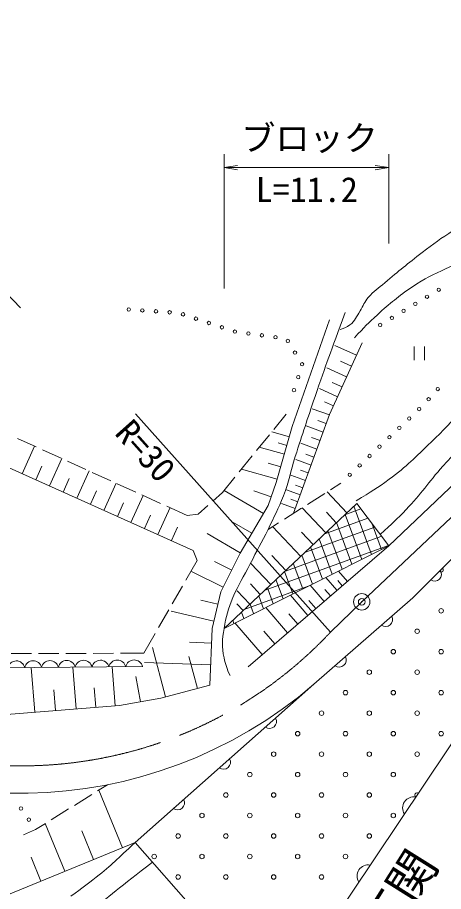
# Model space of a CAD drawing. Units: millimetres at full size, sheet at 1:1000; details may follow other scales. Extents: x 40000 to 680000, y 20000 to 380000.
# Drawn here: x 137960 to 169140, y 261832 to 325861 of the extents above; entities that cross this region are included whole.
import ezdxf
from ezdxf.enums import TextEntityAlignment as Align

# ---------------------------------------------------------------- set-up
doc = ezdxf.new("R2010")
doc.units = ezdxf.units.MM
doc.header["$LTSCALE"] = 1000
doc.header["$PDMODE"] = 32
doc.header["$PDSIZE"] = 500
doc.linetypes.add('CHAIN', pattern=[18.5, 12, -1.5, 3.5, -1.5])
for name, color, linetype, lineweight in [('M-BGD', 7, 'Continuous', 13), ('M-BMK', 2, 'CHAIN', 13), ('M-BMK-SRVR', 3, 'Continuous', 13), ('M-STR-HTXT', 7, 'Continuous', 13)]:
    doc.layers.add(name, color=color, linetype=linetype, lineweight=lineweight)
doc.layers.add('M-BGD-HTXT', color=7, linetype='Continuous')
doc.styles.add('ＭＳ ゴシック', font='')
doc.styles.get('ＭＳ ゴシック').set_extended_font_data('MS Gothic')

# ---------------------------------------------------------------- blocks, each defined once
blk = doc.blocks.new('open_arrow')
at = {"color": 0, "linetype": 'Continuous', "lineweight": -2}
blk.add_lwpolyline([(7.5, 1.25), (0, 0), (7.5, -1.25)], dxfattribs=at)

msp = doc.modelspace()

# ---------------------------------------------------------------- hatches: boundary and pattern name
at = {"layer": 'M-BGD'}
h = msp.add_hatch(dxfattribs=at)
h.set_pattern_fill('USER', color=256, style=0, pattern_type=2)
h.set_pattern_definition([(20, (153075, 281103), (-273.616, 751.754), []), (290, (153075, 281103), (751.754, 273.616), [])])
h.paths.add_polyline_path([(153075, 281103), (162794, 290250), (165142, 287165)])

# ---------------------------------------------------------------- linework, layer by layer
for p, q in [((162766, 301116), (161179, 301836)), ((167002, 301767), (167002, 300767)), ((167752, 300767), (167752, 301767)), ((162406, 300322), (161613, 300682)), ((162047, 299529), (160593, 300187)), ((161717, 298802), (160990, 299131)), ((161388, 298075), (160057, 298678)), ((160786, 296744), (159532, 297200)), ((161086, 297410), (160421, 297711)), ((156712, 295684), (157625, 296811)), ((160329, 295489), (159085, 295942)), ((160558, 296116), (159931, 296345)), ((155452, 294131), (156397, 295296)), ((157862, 295150), (156576, 295517)), ((137967, 295020), (139333, 294399)), ((157678, 294507), (157035, 294691)), ((159876, 294245), (158695, 294675)), ((160103, 294867), (159481, 295094)), ((138299, 292441), (139204, 294458)), ((139788, 294192), (141153, 293571)), ((157495, 293864), (155660, 294388)), ((140305, 291541), (141205, 293548)), ((141609, 293364), (142974, 292743)), ((154192, 292577), (155137, 293742)), ((159446, 293064), (158327, 293472)), ((159661, 293654), (159071, 293869)), ((139302, 291991), (139752, 292994)), ((142301, 290646), (143197, 292642)), ((156971, 292030), (154354, 292777)), ((157233, 292947), (156316, 293209)), ((159242, 292504), (158683, 292708)), ((141303, 291094), (141751, 292092)), ((143429, 292536), (144795, 291915)), ((152964, 291062), (153877, 292189)), ((159039, 291945), (157978, 292331)), ((144287, 289755), (145179, 291741)), ((145250, 291708), (146615, 291087)), ((158845, 291415), (158315, 291608)), ((160867, 291267), (161637, 291757)), ((143294, 290200), (143740, 291193)), ((146264, 288868), (147150, 290844)), ((147070, 290880), (148436, 290259)), ((152257, 290439), (152964, 291062)), ((155960, 289514), (153080, 291206)), ((156532, 290742), (155249, 291196)), ((158652, 290885), (157647, 291251)), ((159179, 290194), (160445, 290999)), ((162065, 289564), (160614, 291106)), ((145275, 289311), (145719, 290299)), ((148891, 290052), (150370, 289380)), ((151176, 289485), (151882, 290108)), ((158286, 289880), (157273, 290249)), ((158469, 290382), (157967, 290565)), ((147252, 288425), (147695, 289413)), ((148240, 287981), (149126, 289957)), ((150370, 289380), (151176, 289485)), ((157491, 289121), (158757, 289926)), ((160523, 288113), (158795, 289950)), ((161294, 288839), (160569, 289610)), ((155114, 288074), (153674, 288920)), ((156299, 288363), (157070, 288852)), ((149228, 287538), (149671, 288526)), ((158687, 286385), (156628, 288572)), ((159605, 287249), (158741, 288167)), ((154268, 286634), (151842, 288059)), ((154837, 278297), (165142, 287165)), ((151106, 286085), (150825, 286821)), ((157593, 285355), (156564, 286449)), ((150278, 284638), (151106, 286085)), ((153638, 285376), (152380, 286006)), ((156499, 284326), (155049, 285867)), ((153009, 284118), (150691, 285277)), ((162105, 284551), (161451, 285311)), ((155729, 283601), (155004, 284372)), ((161345, 283898), (160528, 284847)), ((161725, 284225), (161398, 284604)), ((149285, 282902), (150029, 284204)), ((154958, 282876), (154039, 283852)), ((160396, 283081), (159374, 284268)), ((160871, 283489), (160462, 283964)), ((152629, 282887), (151368, 283187)), ((159209, 282059), (157932, 283543)), ((159802, 282570), (159292, 283163)), ((148291, 281166), (149036, 282468)), ((152328, 281626), (149199, 282372)), ((154470, 282416), (154010, 282904)), ((157725, 280782), (156129, 282637)), ((158467, 281421), (157828, 282163)), ((155870, 279186), (153874, 281505)), ((147215, 279285), (148043, 280732)), ((156797, 279984), (155999, 280912)), ((152163, 280033), (150556, 280095)), ((137495, 279271), (138995, 279273)), ((139495, 279274), (140995, 279276)), ((141495, 279277), (142995, 279279)), ((143495, 279280), (144995, 279282)), ((145495, 279282), (147215, 279285)), ((148794, 276091), (147833, 279711)), ((152101, 278426), (147268, 278612)), ((151131, 276712), (150511, 279049)), ((147110, 278304), (129864, 278163)), ((139219, 274969), (138955, 278237)), ((142266, 275215), (142020, 278262)), ((145107, 275444), (144878, 278285)), ((146956, 275738), (146632, 277583)), ((140743, 275092), (140620, 276616)), ((143687, 275330), (143572, 276750)), ((143817, 269203), (144536, 269653)), ((142122, 268143), (143393, 268938)), ((145639, 265042), (143908, 269260)), ((140426, 267082), (141698, 267878)), ((138411, 265979), (139283, 266367)), ((139283, 266367), (140002, 266817)), ((141421, 263311), (139986, 266807)), ((143530, 264177), (142664, 266285)), ((146564, 265422), (156974, 253592)), ((139673, 262594), (138956, 264342))]:
    msp.add_line(p, q, dxfattribs=at)
for points in [[(160792, 303702), (158058, 295886), (156901, 291785), (156305, 290102), (154260, 286621), (152843, 283785), (152204, 281106), (152044, 276954), (148450, 276000), (145427, 275470), (135005, 274629), (131484, 274567), (128369, 274863), (125300, 275860), (122683, 277199), (120517, 278820), (118461, 280767), (117183, 282512), (116062, 284615), (115189, 286718), (114512, 289795), (113386, 296872)], [(165142, 287165), (181407, 302639)], [(158166, 289550), (160796, 296769), (163179, 302027)], [(146564, 265422), (159660, 277017), (166900, 283351), (179775, 296203)], [(150825, 286821), (136139, 293411), (132949, 292570), (129654, 290046)], [(184364, 291054), (178344, 284166), (173086, 277681), (156974, 253592)], [(112311, 248491), (115045, 251646), (123247, 255852), (146564, 265422)]]:
    msp.add_lwpolyline(points, dxfattribs=at)
msp.add_lwpolyline([(153075, 281103), (165142, 287165), (162794, 290250)], close=True, dxfattribs=at)
for centre, radius in [((167935, 305401), 125), ((168792, 305916), 125), ((167078, 304885), 125), ((146102, 304471), 125), ((147099, 304402), 125), ((148097, 304333), 125), ((149095, 304263), 125), ((150076, 304113), 125), ((166221, 304370), 125), ((151025, 303796), 125), ((151973, 303480), 125), ((165364, 303855), 125), ((152922, 303164), 125), ((153871, 302849), 125), ((164507, 303340), 125), ((154862, 302711), 125), ((155852, 302574), 125), ((156843, 302436), 125), ((157746, 302166), 125), ((158268, 301313), 125), ((158789, 300459), 125), ((158506, 299512), 125), ((158196, 298561), 125), ((168721, 298636), 125), ((168052, 297893), 125), ((167360, 297173), 125), ((166634, 296486), 125), ((165907, 295798), 125), ((165181, 295111), 125), ((164455, 294423), 125), ((163728, 293736), 125), ((163002, 293049), 125), ((162276, 292361), 125), ((168964, 282398), 165), ((167214, 280898), 165), ((165464, 279398), 165), ((168964, 279398), 165), ((163714, 277898), 165), ((167214, 277898), 165), ((161964, 276398), 165), ((165464, 276398), 165), ((168964, 276398), 165), ((160214, 274898), 165), ((163714, 274898), 165), ((167214, 274898), 165), ((158464, 273398), 165), ((161964, 273398), 165), ((165464, 273398), 165), ((168964, 273398), 165), ((156714, 271898), 165), ((160214, 271898), 165), ((163714, 271898), 165), ((167214, 271898), 165), ((154964, 270398), 165), ((158464, 270398), 165), ((161964, 270398), 165), ((165464, 270398), 165), ((153214, 268898), 165), ((156714, 268898), 165), ((160214, 268898), 165), ((163714, 268898), 165), ((138216, 267914), 125), ((138792, 267097), 125), ((151464, 267398), 165), ((154964, 267398), 165), ((158464, 267398), 165), ((161964, 267398), 165), ((165464, 267398), 165), ((149714, 265898), 165), ((153214, 265898), 165), ((156714, 265898), 165), ((160214, 265898), 165), ((163714, 265898), 165), ((147964, 264398), 165), ((151464, 264398), 165), ((154964, 264398), 165), ((158464, 264398), 165), ((161964, 264398), 165), ((149714, 262898), 165), ((153214, 262898), 165), ((156714, 262898), 165), ((160214, 262898), 165)]:
    msp.add_circle(centre, radius, dxfattribs=at)
for centre, radius, start, end in [((168481, 285088), 512, 237.62834, 32.26758), ((168964, 285398), 165, 221.52161, 48.37431), ((167214, 283898), 165, 312.33191, 317.56401), ((164899, 281750), 512, 233.86385, 28.50309), ((137872, 278099), 629, 12.32796, 168.60366), ((139104, 278109), 629, 12.32796, 168.60366), ((140336, 278119), 629, 12.32796, 168.60366), ((141568, 278129), 629, 12.32796, 168.60366), ((142800, 278139), 629, 12.32796, 168.60366), ((144031, 278149), 629, 12.32796, 168.60366), ((145263, 278159), 629, 12.32796, 168.60366), ((146495, 278169), 629, 12.32796, 168.60366), ((161512, 278787), 512, 233.86385, 28.50309), ((138129, 302024), 32999, 231.36938, 310.72774), ((156406, 274287), 512, 234.20069, 28.83993), ((153037, 271304), 512, 234.20069, 28.83993), ((167214, 268898), 165, 56.98812, 235.45877), ((149668, 268321), 512, 234.20069, 28.83993), ((166958, 267957), 812, 78.84331, 213.60358), ((163622, 262969), 812, 78.84331, 213.60358)]:
    msp.add_arc(centre, radius, start, end, dxfattribs=at)
for points, knots in [([(161579, 303001), (161897, 303101), (162034, 303168), (162285, 303344), (162689, 303627), (162763, 303949), (163033, 304362), (163281, 304743), (163335, 305016), (163635, 305359), (164049, 305833), (164359, 306022), (164840, 306429), (165890, 307317), (166494, 307798), (167582, 308641), (168440, 309306), (168935, 309662), (169840, 310261), (171297, 311225), (172170, 311676), (173673, 312567), (175181, 313461), (176132, 313796), (177552, 314826), (178143, 315254), (178452, 315526), (178985, 316025), (180074, 317046), (180644, 317660), (181680, 318736), (182645, 319737), (183238, 320252), (184126, 321322), (185314, 322753), (185647, 323383), (186774, 325279)], [0, 0, 0, 0, 1, 1, 1, 2, 2, 2, 3, 3, 3, 4, 4, 4, 5, 5, 5, 6, 6, 6, 7, 7, 7, 8, 8, 8, 9, 9, 9, 10, 10, 10, 11, 11, 11, 12, 12, 12, 12]), ([(162616, 302396), (163379, 303217), (163614, 303450), (164298, 304079), (165246, 304950), (165808, 305414), (166874, 306135), (167782, 306749), (168352, 307002), (169346, 307465), (170414, 307962), (171075, 308091), (172171, 308524), (172986, 308846), (173470, 308971), (174248, 309376), (175383, 309965), (175966, 310398), (177000, 311152), (178516, 312256), (179191, 313092), (180635, 314288), (182469, 315807), (183499, 316658), (185402, 318089), (186910, 319223), (187719, 319928), (189364, 320852), (191212, 321889), (192372, 322236), (194365, 322955), (196334, 323665), (197472, 323972), (199506, 324466), (201775, 325017), (203061, 325296), (205379, 325572), (207448, 325819), (208624, 325861), (210707, 325821), (212749, 325783), (213885, 325572), (215926, 325494), (217033, 325452), (217394, 325439), (218761, 325416)], [0, 0, 0, 0, 1, 1, 1, 2, 2, 2, 3, 3, 3, 4, 4, 4, 5, 5, 5, 6, 6, 6, 7, 7, 7, 8, 8, 8, 9, 9, 9, 10, 10, 10, 11, 11, 11, 12, 12, 12, 13, 13, 13, 14, 14, 14, 15, 15, 15, 15]), ([(162743, 290456), (163908, 291139), (164258, 291369), (165172, 292038), (166461, 292981), (167078, 293645), (168233, 294748), (170021, 296457), (170869, 297566), (172556, 299375), (174877, 301864), (176234, 303208), (178492, 305755), (180292, 307785), (181050, 309150), (182978, 311059), (184465, 312531), (185356, 313315), (187068, 314518), (188836, 315760), (189918, 316354), (191905, 317205), (193882, 318051), (195056, 318379), (197139, 318911), (198747, 319321), (199667, 319533), (201322, 319659), (203316, 319810), (204441, 319605), (206440, 319565), (209406, 319506), (211070, 319531), (214034, 319402), (216758, 319283), (218273, 318998), (220998, 318911), (223607, 318827), (224498, 318848), (227681, 318934)], [0, 0, 0, 0, 1, 1, 1, 2, 2, 2, 3, 3, 3, 4, 4, 4, 5, 5, 5, 6, 6, 6, 7, 7, 7, 8, 8, 8, 9, 9, 9, 10, 10, 10, 11, 11, 11, 12, 12, 12, 13, 13, 13, 13]), ([(164514, 287990), (165433, 288823), (165688, 289077), (166401, 289813), (167534, 290982), (168008, 291781), (169096, 292991), (170832, 294922), (171831, 295980), (173630, 297852), (176049, 300370), (177491, 301696), (179916, 304208), (181570, 305922), (182096, 306472), (184122, 308625)], [0, 0, 0, 0, 1, 1, 1, 2, 2, 2, 3, 3, 3, 4, 4, 4, 5, 5, 5, 5]), ([(153526, 277645), (153267, 278199), (153192, 278425), (153075, 278953), (152892, 279773), (152936, 280275), (153075, 281103), (153226, 282009), (153388, 282509), (153729, 283362), (154132, 284370), (154494, 284873), (154991, 285839), (155498, 286826), (155814, 287364), (156299, 288363), (156761, 289313), (157040, 289838), (157421, 290824), (157843, 291916), (157939, 292575), (158293, 293691), (158843, 295418), (159160, 296383), (159742, 298099), (160562, 300516), (160852, 301286), (161939, 304253)], [0, 0, 0, 0, 1, 1, 1, 2, 2, 2, 3, 3, 3, 4, 4, 4, 5, 5, 5, 6, 6, 6, 7, 7, 7, 8, 8, 8, 9, 9, 9, 9]), ([(141870, 261497), (142767, 262130), (143015, 262322), (143724, 262883), (144889, 263808), (145250, 264180), (146564, 265422)], [0, 0, 0, 0, 1, 1, 1, 2, 2, 2, 2]), ([(139587, 256925), (141142, 258420), (141581, 258822), (142906, 259986), (144766, 261622), (145442, 262119), (147836, 263976)], [0, 0, 0, 0, 1, 1, 1, 2, 2, 2, 2])]:
    msp.add_open_spline(points, degree=3, knots=knots, dxfattribs=at)
at = {"layer": 'M-BMK'}
msp.add_line((120418, 322821), (138191, 304591), dxfattribs=at)
msp.add_lwpolyline([(160859, 280821), (163158, 283054), (187967, 306549)], dxfattribs=at)
msp.add_arc((138257, 302037), 31000, 232.76037, 316.81223, dxfattribs=at)
at = {"layer": 'M-BMK-SRVR'}
msp.add_circle((163158, 283054), 600, dxfattribs=at)
msp.add_point((163158, 283054), dxfattribs=at)
at = {"layer": 'M-STR-HTXT'}
for p, q in [((153075, 306014), (153075, 315859)), ((165142, 309293), (165142, 315859)), ((153075, 314859), (165142, 314859)), ((160859, 280821), (146605, 296815))]:
    msp.add_line(p, q, dxfattribs=at)

# ---------------------------------------------------------------- block references
at = {"layer": 'M-STR-HTXT', "xscale": 133, "yscale": 133}
msp.add_blockref('open_arrow', (153075, 314859), dxfattribs=at)
at = {"layer": 'M-STR-HTXT', "xscale": 133, "yscale": 133, "rotation": 180}
msp.add_blockref('open_arrow', (165142, 314859), dxfattribs=at)

# ---------------------------------------------------------------- texts
at = {"layer": 'M-BGD-HTXT', "style": 'ＭＳ ゴシック'}
msp.add_text('至 下関', height=2566, rotation=57.906, dxfattribs=at).set_placement((164492, 259280), align=Align.MIDDLE_CENTER)
at = {"layer": 'M-STR-HTXT', "style": 'ＭＳ ゴシック'}
msp.add_text('ブロック', height=1833, dxfattribs=at).set_placement((159335, 317026), align=Align.MIDDLE_CENTER)
msp.add_text('L=11.2', height=1833, dxfattribs=at).set_placement((159131, 311790), align=Align.BOTTOM_CENTER)
msp.add_text('R=30', height=1833, rotation=311.709, dxfattribs=at).set_placement((147339, 294120), align=Align.MIDDLE_CENTER)

doc.saveas('drawing.dxf')
